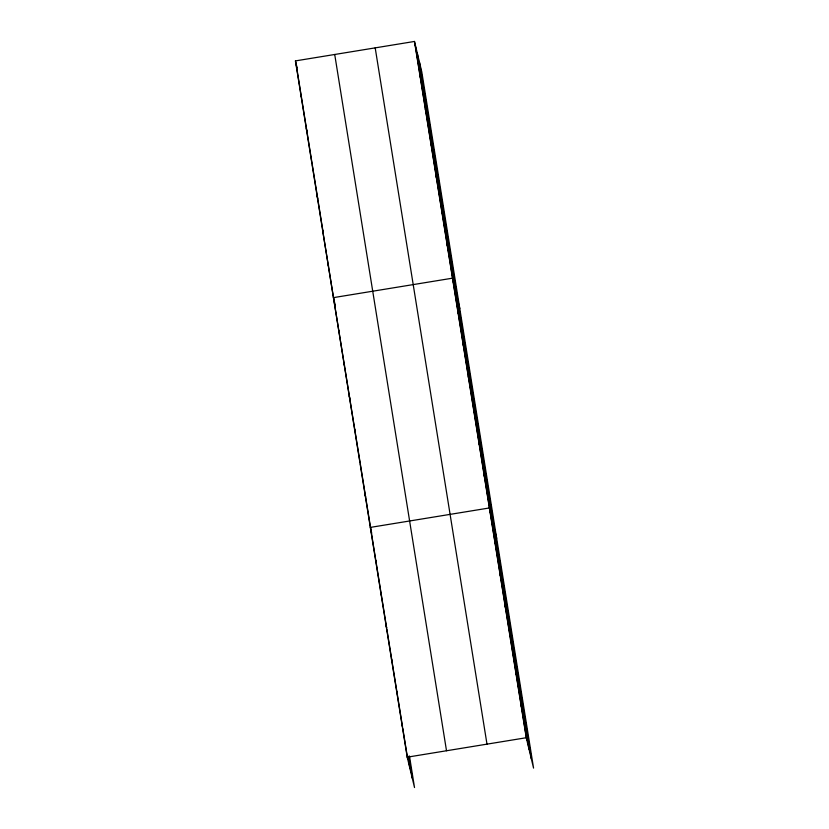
<?xml version="1.0" encoding="UTF-8"?>
<svg xmlns="http://www.w3.org/2000/svg" width="829" height="829" viewBox="0 0 829 829"><rect width="100%" height="100%" fill="white"/><g stroke="black" fill="none" stroke-linecap="round" stroke-linejoin="round"><path stroke-width="1.24" d="M409.453 755.986L414.521 787.55L407.226 757.178L295.435 60.9L414.479 41.45L421.774 71.822L533.565 768.1L526.27 737.727L414.479 41.45M407.226 757.178L526.27 737.727M419.909 75.273L420.458 77.553M425.339 109.086L425.888 111.376M430.769 142.909L431.318 145.189M436.199 176.722L436.748 179.012M441.629 210.545L442.178 212.835M447.059 244.368L447.608 246.648M459.784 308.564L452.489 278.181L333.445 297.632L335.382 305.714M457.763 311.01L458.313 313.3M463.028 343.838L463.577 346.118M468.302 376.656L468.851 378.946M473.577 409.485L474.126 411.764M478.841 442.303L479.39 444.593M484.115 475.131L484.664 477.421M496.675 538.332L489.379 507.959L370.335 527.399L370.884 529.69L360.346 464.043M494.654 540.777L495.203 543.068M499.918 573.606L500.467 575.896M505.193 606.434L505.742 608.714M510.467 639.252L511.016 641.542M515.731 672.081L516.28 674.36M521.006 704.899L521.555 707.189M295.435 60.9L297.093 67.823M300.865 94.713L301.414 97.003M306.295 128.536L306.844 130.816M317.155 196.172L317.704 198.463M322.585 229.996L360.138 462.779M328.015 263.809L328.564 266.099M338.709 330.46L339.258 332.74M343.983 363.278L344.532 365.568M349.258 396.107L349.807 398.386M354.522 428.925L355.071 431.215M365.061 494.581L365.61 496.861M371.164 530.85L371.713 533.161M375.599 560.228L376.148 562.518M380.874 593.056L381.423 595.336M386.148 625.874L386.697 628.164L371.081 530.954M391.412 658.703L391.962 660.982M396.687 691.521L397.236 693.811M401.951 724.349L402.5 726.639L386.894 629.429M419.547 62.558L531.337 758.836M417.256 53.004L529.047 749.281M415.028 43.74L526.819 740.017M375.195 47.864L486.986 744.141M334.719 54.476L446.51 750.753M408.842 756.815L412.293 778.276M407.972 756.11L410.003 768.732M295.984 63.18L312.067 163.386M312.274 164.639L322.927 231.022M402.707 727.903L407.775 759.457"/></g></svg>
